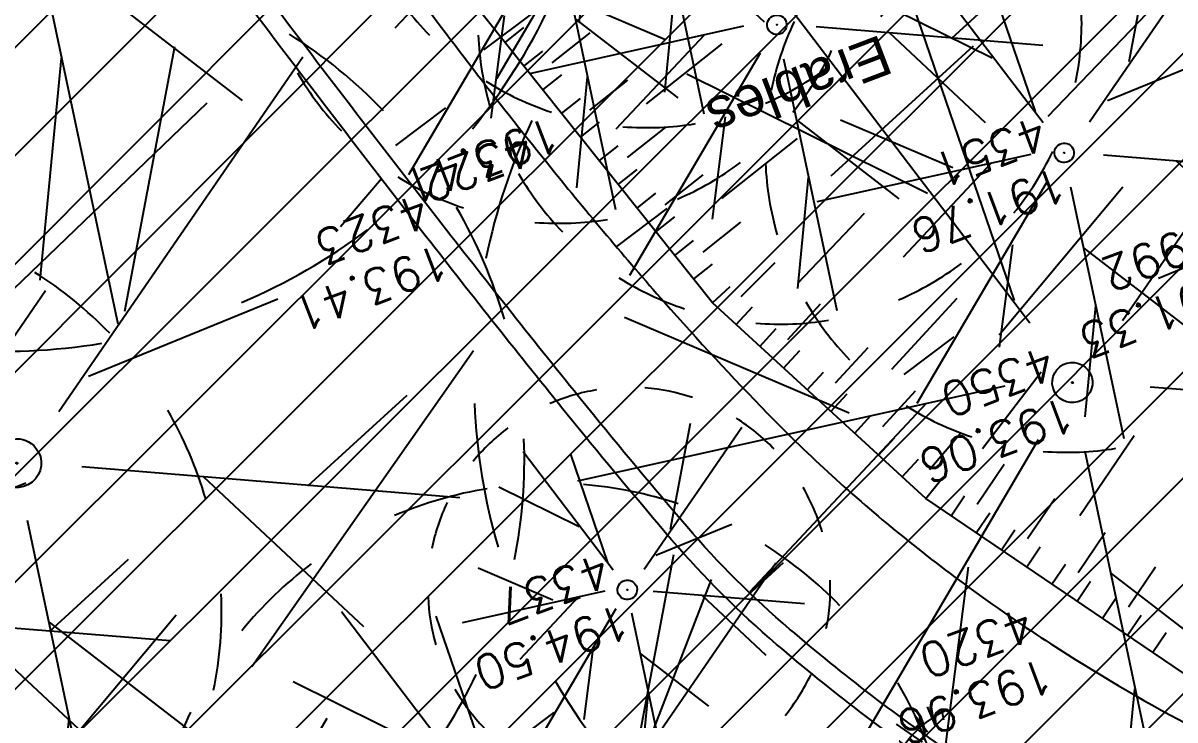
# Model space of a CAD drawing. Header units: centimetres. Extents: x 212517 to 243222, y -357108 to -330212.
# Drawn here: x 229500 to 230645, y -346562 to -345869 of the extents above; entities that cross this region are included whole.
import ezdxf
from ezdxf.enums import TextEntityAlignment as Align
from ezdxf.lldxf.tags import DXFTag

# ---------------------------------------------------------------- set-up
doc = ezdxf.new("R2010")
doc.units = ezdxf.units.CM
doc.layers.get('0').update_dxf_attribs({"color": 252})
for name, color, linetype, plot in [('Fond topo - N', 252, 'Continuous', False), ('Fond topo - NCACHE', 252, 'Continuous', False), ('Fond topo - ZCACHE', 252, 'Continuous', False)]:
    doc.layers.add(name, color=color, linetype=linetype, plot=plot)
doc.layers.add('Fond topo - P', color=252, linetype='Continuous', lineweight=50)
doc.layers.add('Fond topo - VOI', color=252, linetype='Continuous', lineweight=25)
for name, color, linetype in [('Fond topo - TAL', 252, 'Continuous'), ('Fond topo - TAL_HAC', 252, 'Continuous'), ('Fond topo - VEG', 252, 'Continuous'), ('Fond topo - VEG_TXT_ESSENCE', 252, 'Continuous'), ('Fond topo - Z_500', 252, 'Continuous'), ('prlm-VRD', 2, 'Continuous'), ('SA - EBC', 252, 'Continuous'), ('SA - EP-réso', 252, 'EP'), ('SA - EU-réso', 252, 'EU')]:
    doc.layers.add(name, color=color, linetype=linetype)
doc.styles.add('2000_ARIAL', font='arial.ttf', dxfattribs={"height": 0.400000006})
doc.styles.add('Lignes', font='arial.ttf', dxfattribs={"height": 0.35})
doc.styles.add('SIMPLEX', font='simplex_.ttf', dxfattribs={"height": 1.25})
tags = doc.linetypes.add('EP', pattern='A,5,-0.25,["EP",Lignes,S=1,R=0,X=0,Y=-0.18],-1.25', length=6.5).pattern_tags.tags
tags[15:16] = [DXFTag(74, 4), DXFTag(75, 0), DXFTag(340, '0'), DXFTag(46, 0.0), DXFTag(50, 0.0), DXFTag(44, 0.0), DXFTag(45, 0.0)]
tags[4:5] = [DXFTag(74, 4), DXFTag(75, 0), DXFTag(340, '0'), DXFTag(46, 0.0), DXFTag(50, 0.0), DXFTag(44, 0.0), DXFTag(45, 0.0)]
tags = doc.linetypes.add('EU', pattern='A,5,-0.25,["EU",Lignes,S=1,R=0,X=0,Y=-0.18],-1.25', length=6.5).pattern_tags.tags
tags[15:16] = [DXFTag(74, 4), DXFTag(75, 0), DXFTag(340, '0'), DXFTag(46, 0.0), DXFTag(50, 0.0), DXFTag(44, 0.0), DXFTag(45, 0.0)]
tags[4:5] = [DXFTag(74, 4), DXFTag(75, 0), DXFTag(340, '0'), DXFTag(46, 0.0), DXFTag(50, 0.0), DXFTag(44, 0.0), DXFTag(45, 0.0)]
tags = doc.linetypes.add('L16', pattern=[0.37500001490116125, 0.300000011920929, -0.07500000298023224]).pattern_tags.tags
tags[6:7] = [DXFTag(74, 4), DXFTag(75, 0), DXFTag(340, '0'), DXFTag(46, 0.0), DXFTag(50, 0.0), DXFTag(44, 0.0), DXFTag(45, 0.0)]
tags[4:5] = [DXFTag(74, 4), DXFTag(75, 0), DXFTag(340, '0'), DXFTag(46, 0.0), DXFTag(50, 0.0), DXFTag(44, 0.0), DXFTag(45, 0.0)]
tags = doc.linetypes.add('L8', pattern=[0.22500000894069674, 0.1500000059604645, -0.07500000298023224]).pattern_tags.tags
tags[6:7] = [DXFTag(74, 4), DXFTag(75, 0), DXFTag(340, '0'), DXFTag(46, 0.0), DXFTag(50, 0.0), DXFTag(44, 0.0), DXFTag(45, 0.0)]
tags[4:5] = [DXFTag(74, 4), DXFTag(75, 0), DXFTag(340, '0'), DXFTag(46, 0.0), DXFTag(50, 0.0), DXFTag(44, 0.0), DXFTag(45, 0.0)]

# ---------------------------------------------------------------- blocks, each defined once
blk = doc.blocks.new('PTOPO')
at = {"layer": 'Fond topo - NCACHE', "style": 'SIMPLEX'}
blk.add_attdef('MAT', text='', height=0.34, dxfattribs=at).set_placement((0.09999999986030161, -0.09999999962747097), align=Align.TOP_LEFT)
at = {"layer": 'Fond topo - ZCACHE', "style": 'SIMPLEX'}
blk.add_attdef('ALT', (0.09999999986030161, 0.09999999962747097), '', height=0.34, dxfattribs=at)
blk = doc.blocks.new('VEG14')
at = {"ltscale": 2, "flags": 128}
for points in [[(0.5, 0, -1), (-0.5, 0, -1)], [(0.016, 0, -1), (-0.016, 0, -1)]]:
    blk.add_lwpolyline(points, format="xyb", close=True, dxfattribs=at)
blk = doc.blocks.new('VEG12')
at = {"ltscale": 2}
for p, q in [((0.01815258799999997, 0.057406781), (0.100441039, 0.47293725)), ((0.05749608, 0.253444298), (0.145517598, 0.414706841)), ((0.037902722, 0.15845596), (-0.06593155700000003, 0.344147082)), ((-0.158788295, 0.086017079), (-0.245985314, 0.284587218)), ((0.04981112299999996, 0.033821695), (0.391570728, 0.285894318)), ((0.143890955, 0.107467204), (0.230033352, 0.253971609)), ((0.2917471699999999, 0.208620217), (0.392372872, 0.233301274)), ((-0.05229389700000003, 0.02983962500000001), (-0.383643778, 0.204631851)), ((-0.25001839, 0.135126714), (-0.3755999820000001, 0.091127132)), ((0.122915307, -0.02992704099999999), (0.317230371, 0.05540147100000001)), ((0.057557527, -0.01766878999999999), (0.411943876, -0.08413611500000001)), ((-0.05265807700000003, -0.029192154), (-0.412380265, -0.256628677)), ((-0.09359106700000003, -0.049762263), (-0.2956446150000001, -0.04653133200000001)), ((0.184132294, -0.04763066399999999), (0.323120213, -0.192805613)), ((0.01825986499999999, -0.057372749), (0.107637982, -0.4128258760000001)), ((0.02259491799999996, -0.07955337300000001), (0.001649748999999978, -0.36183712)), ((-0.151821475, -0.09483882200000002), (-0.2999525240000001, -0.315936062)), ((0.05371548199999998, -0.188497704), (0.197263789, -0.356749422))]:
    blk.add_line(p, q, dxfattribs=at)
for start, end in [(90, 103.8461539085843), (62.30769199853572, 76.15384597947835), (117.6923078993823, 131.5384619204946), (34.61538499867542, 48.46153799321151), (145.3846149358338, 159.2307690506909), (6.923076979206323, 20.76923090842763), (173.0769230068974, 186.9230769931026), (339.2307689837768, 353.0769230207937), (200.7692310571047, 214.6153850641662), (311.5384620067885, 325.3846150013246), (228.4615380795054, 242.3076921006177), (283.8461540205217, 297.6923080014643), (256.1538460914157, 270)]:
    blk.add_arc((0, 0), 0.496982058, start, end, dxfattribs=at)
blk = doc.blocks.new('RESINEUX')
at = {"ltscale": 2}
for p, q in [((-0.074169265, 0.428845282), (-0.014171327, 0.418845625)), ((-0.094168577, 0.388846656), (-0.024170983, 0.388846656)), ((-0.104168234, 0.338848375), (-0.014171327, 0.348848031)), ((-0.11416789, 0.298849749), (-0.014171327, 0.318849062)), ((-0.11416789, 0.258851124), (-0.004171670000000001, 0.288850093)), ((-0.104168234, 0.218852498), (0.015827643, 0.258851124)), ((0.285818364, 0.238851811), (0.325816989, 0.15885456)), ((0.325816989, 0.248851468), (0.345816302, 0.168854217)), ((0.365815615, 0.248851468), (0.365815615, 0.188853529)), ((0.395814584, 0.238851811), (0.395814584, 0.188853529)), ((-0.094168577, 0.178853873), (0.015827643, 0.218852499)), ((0.245819739, 0.218852498), (0.29581802, 0.138855248)), ((0.425813553, 0.228852155), (0.415813896, 0.188853529)), ((0.445812866, 0.208852842), (0.435813209, 0.188853529)), ((-0.094168577, 0.128855591), (0.035826955, 0.18885353)), ((0.205821113, 0.198853186), (0.265819051, 0.108856279)), ((0.165822488, 0.178853873), (0.225820426, 0.07885731)), ((-0.08416892100000001, 0.08885696600000001), (0.035826955, 0.148854904)), ((0.115824206, 0.148854904), (0.205821113, 0.038858684)), ((-0.074169264, 0.058857997), (0.05582626800000001, 0.118855935)), ((0.06582592400000001, 0.118855935), (0.155822831, 0.008859715)), ((-0.444156549, 0.058857997), (-0.394158268, 0.108856279)), ((-0.124167546, -0.091136848), (-0.11416789, 0.098856622)), ((-0.41415758, 0.018859372), (-0.374158955, 0.08885696600000001)), ((-0.374158955, -0.011139597), (-0.33416033, 0.08885696600000001)), ((-0.33416033, -0.03113891), (-0.294161704, 0.08885696600000001)), ((-0.294161704, -0.051138223), (-0.264162735, 0.08885696600000001)), ((-0.254163079, -0.06113787900000001), (-0.234163766, 0.08885696600000001)), ((-0.204164797, -0.071137536), (-0.204164797, 0.08885696600000001)), ((-0.164166172, -0.08113719200000001), (-0.164166172, 0.08885696600000001)), ((0.045826612, -0.14113513), (0.125823863, -0.001139941)), ((0.09582489300000001, -0.151134786), (0.175822144, -0.03113891)), ((-0.104168234, -0.06113787900000001), (0.025827299, -0.14113513)), ((0.135823519, -0.161134443), (0.225820426, -0.051138223)), ((0.185821801, -0.171134099), (0.265819051, -0.08113719200000001)), ((-0.11416789, -0.101136505), (-0.004171670000000001, -0.171134099)), ((0.235820082, -0.191133412), (0.315817333, -0.111136161)), ((-0.124167546, -0.151134786), (-0.014171327, -0.211132724)), ((0.275818708, -0.201133068), (0.345816302, -0.151134786)), ((-0.134167203, -0.191133412), (-0.014171327, -0.261131006)), ((0.305817677, -0.231132037), (0.375815271, -0.191133412)), ((-0.134167203, -0.231132037), (-0.034170639, -0.301129632)), ((0.335816646, -0.271130662), (0.395814584, -0.25113135)), ((-0.144166859, -0.271130662), (-0.054169952, -0.341128257)), ((0.385814927, -0.291129975), (0.345816302, -0.291129975)), ((-0.154166515, -0.311129288), (-0.074169264, -0.3911265390000001)), ((0.345816302, -0.311129288), (0.385814927, -0.321128944)), ((-0.174165828, -0.341128257), (-0.124167546, -0.411125851)), ((0.365815615, -0.341128257), (0.345816302, -0.331128601)), ((-0.204164797, -0.36112757), (-0.174165828, -0.431125164)), ((-0.234163766, -0.381126882), (-0.22416411, -0.431125164)), ((-0.264162735, -0.3911265390000001), (-0.264162735, -0.431125164))]:
    blk.add_line(p, q, dxfattribs=at)
for centre, major_axis, ratio, start_param, end_param in [((0.125824658, 0.32584846), (-0.141416496, 0.141416496), 0.9999999999990478, 6.0187679254481, 7.001196311805126), ((0.626553274, 0.375004286), (0.495806787, 0.495806787), 0.9999999999992479, 2.407115294926716, 2.808261770600389), ((0.6156107310000001, -0.413017298), (-0.494244527, 0.494244527), 0.9999999999994863, 5.940864207087385, 6.402329262634387), ((0.346817063, 0.020858942), (0.141416496, 0.141416496), 0.9999999999984862, 0.2082352305735228, 0.9403659464662355), ((-0.271161699, 0.231851691), (-0.148487321, 0.148487321), 0.999999999999426, 1.039500649605982, 1.948537937165391), ((-0.132308309, 0.771717634), (0.5413446150000001, 0.5413446150000001), 0.999999999999071, 3.63264165587472, 4.003214602841574), ((0, 0), (-0.001131371, 0.001131371), 0.99999999997417, 3.926990817000156, 7.06858347058995), ((0, 0), (-0.001131371, 0.001131371), 0.99999999997417, 0.7853981634103633, 3.926990817000156), ((-0.744748968, -0.046828497), (-0.4953887950000001, 0.4953887950000001), 0.9999999999996526, 3.509030027783859, 3.906773112117224), ((-0.091248273, -0.737988308), (0.495574425, 0.495574425), 0.9999999999996342, 0.1822567691657557, 0.5883250715815413), ((0.162823386, -0.300130027), (-0.141416496, 0.141416496), 0.9999999999997603, 3.670881203304562, 4.697745667496582), ((-0.265161906, -0.212133051), (-0.141416496, 0.141416496), 0.9999999999999891, 2.259520706035595, 3.289317319450373)]:
    blk.add_ellipse(centre, major_axis=major_axis, ratio=ratio, start_param=start_param, end_param=end_param, dxfattribs=at)
blk = doc.blocks.new('A$C1F970F0F')
at = {"layer": 'SA - EBC'}
h = blk.add_hatch(dxfattribs=at)
h.set_pattern_fill('_USER', color=256, scale=74.99999999999999, angle=-325.7236014113932, style=0, pattern_type=0)
h.set_pattern_definition([(34.27639858860678, (-277130161.1279894, -473864756.7787022), (-42.238928459823, 61.97477650275113), [])])
edge = h.paths.add_edge_path()
edge.add_line((5801.470568619522, -3162.013069131843), (4083.559282644929, -3271.123614088357))
edge.add_line((4083.559282644929, -3271.123614088356), (4014.481307725509, -3717.332461968055))
edge.add_line((4014.48130772551, -3717.332461968055), (3135.517961824245, -3810.19300101904))
edge.add_line((3135.517961824245, -3810.19300101904), (2274.245008604417, -3693.648081323564))
edge.add_line((2274.245008604417, -3693.648081323564), (1554.636776175834, -3420.099318784944))
edge.add_arc((2508.775769578408, -2315.674454232369), 1459.498372788833, 157.1868533427094, 229.1754823893534, ccw=False)
edge.add_arc((1966.013830892235, -2087.371785851423), 870.6752834691503, 94.3015183869224, 157.1868533106914, ccw=False)
edge.add_line((1900.708697991695, -1219.149067345796), (2859.239020416566, -1223.495634912559))
edge.add_arc((3100.860739749298, 1265.329539486049), 2500.526305395239, 264.4549516394795, 302.9422754293212)
edge.add_arc((4209.331858878893, -445.3369775435177), 462.1229708170858, 302.9422754305585, 376.8336969250394)
edge.add_arc((2214.122706379954, -1049.006753214115), 2546.655714682971, 16.8336969158998, 38.14703645440247)
edge.add_arc((3041.32627014761, -399.2990096244524), 1494.806919462396, 38.14703657403813, 72.97328584086019)
edge.add_line((3479.031970107599, 1029.988031775616), (2182.437305702805, 1414.38613606858))
edge.add_line((2182.437305702805, 1414.38613606858), (1056.590900019184, 1822.819186472099))
edge.add_arc((1766.412018482452, 3779.442320525911), 2081.398594438606, 212.7495497786225, 250.0603089288685, ccw=False)
edge.add_line((15.86575126143373, 2653.472571668582), (-104.0907319930869, 3091.26353710603))
edge.add_line((-104.0907319930869, 3091.26353710603), (-169.6986146466322, 3639.54836895815))
edge.add_line((-169.6986146466322, 3639.548368958149), (-35.58090533515337, 6158.014854826562))
edge.add_arc((-194.3533792400212, 7143.826589584332), 998.5156357593988, 279.1493507374978, 373.962283499627)
edge.add_arc((2392.201579171132, 7786.918955579627), 1666.786287877102, 172.6269749467245, 193.9622835974407, ccw=False)
edge.add_arc((-45.50651600643437, 8102.354993671941), 791.2455775503726, -7.373025019439765, 16.43829965925021)
edge.add_line((713.3969204091394, 8326.263765657093), (486.7428317772967, 9142.81155059313))
edge.add_line((486.7428317772967, 9142.811550593131), (1338.845530021721, 9564.23852196786))
edge.add_line((1338.845530021721, 9564.23852196786), (1632.623584095551, 8945.24637913095))
edge.add_line((1632.623584095551, 8945.246379130947), (1394.029444699765, 8829.874494032001))
edge.add_line((1394.029444699765, 8829.874494032001), (1731.997733793977, 8131.230781666551))
edge.add_arc((1233.216649704336, 7889.945865525577), 554.0766919865823, -19.640967550384175, 25.815335324856676, ccw=False)
edge.add_line((1755.055695752756, 7703.706797235046), (1558.214479468655, 6807.520788570679))
edge.add_line((1558.214479468655, 6807.52078857068), (1570.021725572625, 6609.158708993335))
edge.add_line((1570.021725572625, 6609.158708993335), (1852.913141606868, 5734.125706863067))
edge.add_line((1852.913141606869, 5734.125706863067), (2726.748207475315, 4020.986816292172))
edge.add_line((2726.748207475315, 4020.986816292172), (3802.352916265851, 4004.947770972833))
edge.add_arc((8355.58168857983, 5950.706307988518), 4951.552134169374, 203.138762427905, 230.8301436200186)
edge.add_arc((13583.66465597079, 12367.85935474512), 13228.79229856088, 230.8301435441083, 233.1638398044412)
edge.add_line((5652.622255943647, 1780.153648245416), (4998.697813068342, 1820.441475819727))
edge.add_line((4998.697813068342, 1820.441475819727), (4863.841220233488, 767.0816613875431))
edge.add_line((4863.841220233488, 767.0816613875434), (5595.355488733695, 631.185878681516))
edge.add_line((5595.355488733695, 631.1858786815158), (5852.747939948536, -2020.707044821664))
edge.add_line((5852.747939948536, -2020.707044821665), (5881.394298709887, -2966.563612924887))
edge.add_line((5881.394298709887, -2966.563612924887), (5801.470568619523, -3162.013069131842))
at = {"layer": 'Fond topo - TAL', "linetype": 'L8', "ltscale": 2, "flags": 128}
blk.add_lwpolyline([(3095.782607199828, 2385.585303046955, 0.2025701717713174), (3062.928562418754, 2428.211306367457, -0.007879161599459306), (2857.803467410294, 2566.268508164295, -0.01612499363821745), (2760.575440600426, 2638.720483728613, -0.005612050926987784), (2357.461271401177, 2967.296817088869, -0.02310981944406066), (2262.98048469697, 3053.793995152751, -0.02656853736084773), (2121.606081146174, 3211.721960668646, -0.03868213141289542), (2038.45437682572, 3333.343527862226, -0.007175392863421301), (1963.013500548578, 3468.842593592141, -0.004924543901637316), (1858.109154729277, 3668.478834636397, -0.003633774980151405), (1725.411288200116, 3931.858539373142, -0.005756497948632509), (1644.66149301996, 4099.913051201009, -0.02086462232268653), (1548.002817935727, 4331.961080216465, -0.01528835115206335), (1439.664852180741, 4656.282704507437, -0.00998661920293276), (1370.416238611539, 4904.713335883505, -0.02421681069612429), (1348.592634374304, 5010.498408480193, -0.004068535753421325), (1329.870118341899, 5137.04332846393, -0.00117186381131355), (1269.618313142295, 5576.012034803227, -0.001529534022618814), (1207.758708859682, 6045.509424564135, -0.006277708336209411), (1194.419927550409, 6160.595131915282, -0.0295487888980973), (1190.357233869101, 6253.392064706427, -0.007897956095757505), (1200.907519814881, 6592.264625065231, -0.009534636861174617), (1219.619672052993, 6875.423149991743, -0.02633710465156826), (1230.412077270945, 6953.292803315764)], format="xyb", dxfattribs=at)
at = {"layer": 'Fond topo - TAL', "ltscale": 2, "flags": 128}
blk.add_lwpolyline([(3957.59698330233, 2412.259917044002, -0.3425138750578529), (3406.885209989199, 2389.106051835992), (3038.389476030778, 2659.934852452931), (2530.54520203733, 3091.617978206086), (2294.302469555111, 3326.532365966428), (2122.098396306587, 3557.314033333056), (1939.759742864402, 3903.483195508229), (1734.751709066676, 4375.89273427344), (1606.07620429634, 4718.291820492157)], format="xyb", dxfattribs=at)
at = {"layer": 'Fond topo - TAL_HAC', "ltscale": 2}
for p, q in [((1967.811843405592, 3850.226401427311), (1989.046229957551, 3861.411249353043)), ((1344.105081982983, 3636.284800753971), (1665.577451129947, 3846.312217771793)), ((2010.085305417861, 3821.468653829442), (2052.554078625066, 3843.838349850922)), ((1981.837893618653, 3823.598004208172), (2003.072280279446, 3834.782852208081)), ((1995.863943860824, 3796.969607267884), (2017.098330521618, 3808.154455267792)), ((2094.632229379317, 3763.953158550865), (2179.569775925438, 3808.692550663667)), ((2038.137405907064, 3768.211859474007), (2080.606179171804, 3790.581555674165)), ((2009.889994194501, 3770.341210310266), (2031.124380763789, 3781.526058327504)), ((2484.755034337396, 3677.536983923429), (2631.945691516632, 3782.640153689089)), ((2261.518723249835, 3659.41887878354), (2424.885293790451, 3760.291885928232)), ((2023.916044499068, 3743.712813073798), (2045.150431045479, 3754.897661095368)), ((1772.834956682443, 3700.69354244645), (1822.030972847897, 3740.087076254683)), ((2066.189506505789, 3714.955065571769), (2108.658279695665, 3737.324761501742)), ((2037.942094706581, 3717.084415950498), (2059.176481367374, 3728.269263950407)), ((2051.968144914094, 3690.456018827198), (2073.202531557558, 3701.640866735601)), ((2150.736430415257, 3657.439570018673), (2235.673976984255, 3702.178962127144)), ((2094.241607017868, 3661.698271212), (2136.710380225073, 3684.06796723348)), ((2065.994195253318, 3663.827621773742), (2087.228581799729, 3675.012469795312)), ((2080.020245552337, 3637.199224633112), (2101.254632156283, 3648.384072833362)), ((2122.293707450224, 3608.441477056906), (2164.762480771811, 3630.811173056723)), ((2094.046295794508, 3610.570827692824), (2115.280682363796, 3621.755675710062)), ((2209.315982330789, 3560.760765399481), (2287.363469498085, 3616.65879534843)), ((2108.072345984692, 3583.942430478018), (2129.306732645486, 3595.127278477926)), ((2151.431265559918, 3558.073248266279), (2190.993396290417, 3585.254819351191)), ((2396.184427530377, 3473.005798633095), (2544.624775016052, 3594.782081988472)), ((2122.098396306587, 3557.314033333056), (2142.395113246797, 3570.121971667294)), ((1604.864108477871, 3287.296314484027), (1880.092462349321, 3555.074867099445)), ((2141.232182182034, 3531.671625992566), (2160.46741785571, 3546.02452477376)), ((2189.168096788809, 3507.560913645525), (2227.638568244996, 3536.266711282089)), ((2160.365968131657, 3506.02921854324), (2179.601203822662, 3520.38211741594)), ((2285.039925990577, 3459.339488764098), (2361.980869063774, 3516.751084385921)), ((2179.499754086827, 3480.386810998077), (2198.734989795161, 3494.739709962282)), ((2227.435668658943, 3456.276098468024), (2265.906140149789, 3484.9818962876)), ((2198.633540036449, 3454.744403548752), (2217.868775710125, 3469.097302329946)), ((2217.76732597429, 3429.101995912082), (2237.002561642419, 3443.454894789114)), ((2265.703240598394, 3404.991283656547), (2304.173711940199, 3433.697081314773)), ((2359.045533873673, 3365.024584340718), (2430.387985922805, 3429.260512989104)), ((2236.901111849736, 3403.459588571593), (2256.136347614918, 3417.812487335457)), ((2256.0348977647, 3377.817180939255), (2275.270133490364, 3392.170079994967)), ((2303.417193661955, 3354.39410985164), (2340.805729956962, 3384.495560807779)), ((2275.168683731652, 3352.174773581436), (2294.403919405328, 3366.52767236263)), ((1392.292864395182, 3229.971686914036), (1540.754906158023, 3351.721521346166)), ((2343.440037673445, 3311.516926535086), (2377.285337646891, 3345.553607616469)), ((2441.715173709084, 3281.486047236534), (2509.405773834128, 3349.559409839502)), ((2294.302469555111, 3326.532365966428), (2312.430467861047, 3342.260547161971)), ((2315.779081619746, 3305.176512529731), (2332.701731643901, 3322.194853205516)), ((2337.25569368438, 3283.820659093034), (2354.178343691206, 3300.838999677313)), ((2386.393261802714, 3268.805219661693), (2420.23856177616, 3302.841900743076)), ((1917.955722980681, 3042.356945096951), (2069.937920417563, 3287.294226162483)), ((2358.732305749016, 3262.464805656337), (2375.654955698306, 3279.483146061937)), ((2380.208917796321, 3241.108952128135), (2397.131567797599, 3258.127292808251)), ((2429.346485800273, 3226.093512718455), (2463.191785773718, 3260.130193799838)), ((2401.685529860956, 3219.753098691438), (2418.608179770728, 3236.771439388884)), ((1543.196407618303, 3077.805017405359), (1668.973310855255, 3222.871107800568)), ((2423.162141925591, 3198.397245254741), (2440.08479190954, 3215.415585843352)), ((2472.299709929542, 3183.381805845061), (2506.145009937647, 3217.418487109456)), ((2444.638753910502, 3177.041392022717), (2461.561403882669, 3194.059732423984)), ((2466.115365923149, 3155.685538311503), (2483.038015924428, 3172.70387899162)), ((2487.591977987784, 3134.329684874806), (2504.514627989062, 3151.348025554923))]:
    blk.add_line(p, q, dxfattribs=at)
at = {"layer": 'Fond topo - VOI', "linetype": 'L16', "ltscale": 2, "flags": 128}
for points in [[(56.86273404000667, 5466.869533712125, 0.01722442130375293), (100.7490957892572, 5241.697965665058, 0.04305158241120926), (129.0531697791089, 5154.237426918125, 0.001177569187763674), (261.1383144067263, 4843.032870582231, 0.002427729493112618), (326.2931529755457, 4692.548588717941, 0.001967020956825959), (521.7143402869494, 4251.859969264527, 0.009053493585175633), (566.2761374997808, 4157.064661844938, 0.02150890483590385), (610.9202550321957, 4075.450427662592, 0.003755857879048691), (889.7388132796558, 3621.776473779397, 0.006031040761159129), (1058.432869866898, 3358.963102764782, 0.008024603406108846), (1190.723453779874, 3165.076943838002, 0.04845863152505209), (1333.12735334017, 2999.950607903149, 0.03430654925623074), (1569.661950786684, 2803.244906391133, 0.02760387630777388), (1826.234968976132, 2638.810179415927, 0.04574181495738096), (1994.127830099467, 2563.162316615725, 0.003041655411540011), (2118.636492087664, 2521.094780365128, 0.0008412879643141841), (2569.95813666258, 2372.502347187572, 0.002454288050361413), (2676.546111865867, 2338.186503763289, 0.001190149676915431), (2896.85720450872, 2269.025802803667, 0.2729859319538775), (3085.813253685456, 2299.397294490318, 0.5229621065076793), (3073.34446760256, 2445.294900231599, -0.00786055030879591), (2869.230622651343, 2582.682530549924, -0.01612499385767952), (2773.036716856073, 2654.363904177509, -0.005612051181520921), (2370.270541471567, 2982.65658904875, -0.02310981858493283), (2277.152658593871, 3067.906028562828, -0.02656853706870258), (2137.194908309708, 3224.251464528256, -0.03868213082134395), (2055.787146643901, 3343.322260046691, -0.007175393436975411), (1980.62549295001, 3478.319814973278, -0.004924544095459816), (1875.904400606205, 3677.607318775999, -0.003633774744343019), (1743.337332500545, 3940.727413854674, -0.005756498423518589), (1662.78697956522, 4108.366851243539, -0.02086462172059421), (1566.769855111369, 4338.874712779702, -0.01528835093536459), (1458.819309716361, 4662.036551636573, -0.009986619233383176), (1389.785193736479, 4909.697668854853, -0.02421681082814337), (1368.352793964908, 5013.586465003814, -0.004068535890819898), (1349.677914238661, 5139.809412170728, -0.001171863945288602), (1289.438857186837, 5578.685241930464, -0.00152953393264567), (1227.595236878256, 6048.061317698067, -0.006277708744472327), (1214.314274635904, 6162.648167620609, -0.02954878833963652), (1210.354884519365, 6253.085519557625, -0.007897955815137008), (1220.885509931378, 6591.326589082498, -0.009534637172886556), (1239.547369758186, 6873.72407204614, -0.03049426633253396), (1252.434107135826, 6961.345490526273, -0.01959706265007154), (1271.710791750347, 7038.058871881049, -0.007385007286054106), (1333.748061266518, 7238.506499872628, -0.00703834365838784), (1410.346328429002, 7462.873897527673, -0.02475780953821647), (1436.145647660488, 7525.181389840833, -0.03116737178628414), (1471.634894757119, 7589.471303993479, 0.01624541013141497), (1543.319578909271, 7710.6426178109, 0.01140558707328078), (1607.813491966961, 7834.851061375523, 0.007490832612850338), (1698.790012244002, 8027.532514171119, 0.04894958720658051), (1711.858641002832, 8065.895651161012, 0.0172000170103988), (1734.285776140107, 8178.786629708202)], [(2987.090255887735, 3525.93497605828), (2778.771690985974, 3693.824894364961), (1920.458931361637, 4483.244150666394), (1739.378929368471, 4662.191092956335), (1547.087246993569, 4825.52897472625, 0.006613177661415453), (1566.221531503088, 4729.05661493679, 0.0253330758707247), (1572.817973495041, 4704.227986633317, 0.0108239182364817), (1678.81001846685, 4396.774028150211, 0.0154671533395052), (1764.198655707288, 4185.787397135205, 0.008576348943051731), (1882.645658717033, 3929.312283425553, 0.01028033573557607), (1989.460137957958, 3719.219452988883, 0.01106412546931602), (2075.120058173796, 3567.168406023353, 0.01276571990151378), (2155.559066897506, 3439.066135894078, 0.02852594718343021), (2262.119649222697, 3296.916511789957, 0.02727313298894189), (2389.426971177748, 3161.580198370903, 0.02090956724912697), (2508.122789435383, 3057.557199478523, -0.007088603211397751), (2866.451620112523, 2760.622745821428, -0.01193470594219347), (3066.402775042653, 2581.675054487797, -0.00729741006515078), (3381.893297893625, 2276.680049208291), (3780.922905691493, 1773.423919905976), (3898.039086804947, 1615.372682788266), (4174.519084710243, 1187.402733783909), (4241.50575886574, 689.604471750609)]]:
    blk.add_lwpolyline(points, format="xyb", dxfattribs=at)
at = {"layer": 'SA - EP-réso', "ltscale": 0.75, "elevation": 9.999999999999998e-08, "flags": 128}
blk.add_lwpolyline([(2566.152516580046, 876.3103505561792), (2567.183615954937, 961.9083501940681, 0.3038135515548239), (2422.871377904824, 1127.726289594517), (1293.799864130439, 1498.886731004649, -0.2451589190929156), (-1104.395255167816, 4052.061781908328), (-1490.651059086209, 6224.425435984132, 0.2442911667358615), (-1508.197340965751, 6251.265406478272)], format="xyb", dxfattribs=at)
at = {"layer": 'SA - EU-réso', "ltscale": 0.75, "elevation": 9.999999999999998e-08, "flags": 128}
blk.add_lwpolyline([(2617.534404683669, 958.3520565071242, 0.02430399992714655), (2617.147610928713, 968.2506084235482, 0.3084876794272485), (2431.642292807388, 1163.244017275639), (1304.186131232575, 1535.139853239783, -0.2470799863846096), (-1058.641706458652, 4066.126741684488), (-1387.237039322209, 5924.109169990921, -0.1208395636719429), (-1366.982120749651, 6059.298974206537), (-1307.40268621278, 6189.662523912101, 0.1663501201703965), (-1302.251692345747, 6260.024822760921)], format="xyb", dxfattribs=at)
at = {"layer": 'Fond topo - P', "ltscale": 2}
ref = blk.add_blockref('PTOPO', (1989.460137957958, 3719.219452988883), dxfattribs=dict(at, xscale=99.99999999999994, yscale=99.99999999999994, zscale=99.99999999999994, rotation=190.0656205306617))
ref.add_attrib('MAT', '4322', dxfattribs={"layer": 'Fond topo - N', "color": 0, "ltscale": 2, "height": 33.99999999999999, "rotation": 190.0656204987762, "style": 'SIMPLEX'}).set_placement((1977.866296126059, 3727.317775739242), align=Align.TOP_LEFT)
ref.add_attrib('ALT', '193.41', (1999.794004650057, 3769.909078555405), dxfattribs={"layer": 'Fond topo - Z_500', "color": 0, "ltscale": 2, "height": 33.99999999999999, "rotation": 190.0656204987762, "style": 'SIMPLEX'})
ref = blk.add_blockref('PTOPO', (1875.904400606205, 3677.607318775999), dxfattribs=dict(at, xscale=99.99999999999994, yscale=99.99999999999994, zscale=99.99999999999994, rotation=190.0656205306617))
ref.add_attrib('MAT', '4323', dxfattribs={"layer": 'Fond topo - N', "color": 0, "ltscale": 2, "height": 33.99999999999999, "rotation": 190.0656204987762, "style": 'SIMPLEX'}).set_placement((1864.310558774305, 3685.705641526358), align=Align.TOP_LEFT)
ref.add_attrib('ALT', '193.41', (1867.806077883055, 3666.013476962643), dxfattribs={"layer": 'Fond topo - Z_500', "color": 0, "ltscale": 2, "height": 33.99999999999999, "rotation": 190.0656204987762, "style": 'SIMPLEX'})
ref = blk.add_blockref('PTOPO', (2493.754084315599, 3638.9592470934), dxfattribs=dict(at, xscale=99.99999999999994, yscale=99.99999999999994, zscale=99.99999999999994, rotation=190.0656205306617))
ref.add_attrib('MAT', '4351', dxfattribs={"layer": 'Fond topo - N', "color": 0, "ltscale": 2, "height": 33.99999999999999, "rotation": 190.0656204987762, "style": 'SIMPLEX'}).set_placement((2482.1602424837, 3647.057569843759), align=Align.TOP_LEFT)
ref.add_attrib('ALT', '191.76', (2485.655761569573, 3627.365405284376), dxfattribs={"layer": 'Fond topo - Z_500', "color": 0, "ltscale": 2, "height": 33.99999999999999, "rotation": 190.0656204987762, "style": 'SIMPLEX'})
ref = blk.add_blockref('PTOPO', (2638.809089255235, 3505.847940263056), dxfattribs=dict(at, xscale=99.99999999999994, yscale=99.99999999999994, zscale=99.99999999999994, rotation=190.0656205306617))
ref.add_attrib('MAT', '4992', dxfattribs={"layer": 'Fond topo - N', "color": 0, "ltscale": 2, "height": 33.99999999999999, "rotation": 190.0656204987762, "style": 'SIMPLEX'}).set_placement((2627.215247371348, 3513.946262738897), align=Align.TOP_LEFT)
ref.add_attrib('ALT', '191.33', (2630.710766514756, 3494.254098358194), dxfattribs={"layer": 'Fond topo - Z_500', "color": 0, "ltscale": 2, "height": 33.99999999999999, "rotation": 190.0656204987762, "style": 'SIMPLEX'})
ref = blk.add_blockref('PTOPO', (2458.977915296347, 3412.819952225973), dxfattribs=dict(at, xscale=99.99999999999994, yscale=99.99999999999994, zscale=99.99999999999994, rotation=190.0656205306617))
ref.add_attrib('MAT', '4350', dxfattribs={"layer": 'Fond topo - N', "color": 0, "ltscale": 2, "height": 33.99999999999999, "rotation": 190.0656204987762, "style": 'SIMPLEX'}).set_placement((2447.384073447118, 3420.918274884827), align=Align.TOP_LEFT)
ref.add_attrib('ALT', '193.06', (2450.879592555868, 3401.226110321112), dxfattribs={"layer": 'Fond topo - Z_500', "color": 0, "ltscale": 2, "height": 33.99999999999999, "rotation": 190.0656204987762, "style": 'SIMPLEX'})
ref = blk.add_blockref('PTOPO', (1985.875934251327, 3292.585229940353), dxfattribs=dict(at, xscale=99.99999999999994, yscale=99.99999999999994, zscale=99.99999999999994, rotation=190.0656205306617))
ref.add_attrib('MAT', '4337', dxfattribs={"layer": 'Fond topo - N', "color": 0, "ltscale": 2, "height": 33.99999999999999, "rotation": 190.0656204987762, "style": 'SIMPLEX'}).set_placement((1974.282092419428, 3300.683552690712), align=Align.TOP_LEFT)
ref.add_attrib('ALT', '194.50', (1977.777611505301, 3280.99138813133), dxfattribs={"layer": 'Fond topo - Z_500', "color": 0, "ltscale": 2, "height": 33.99999999999999, "rotation": 190.0656204987762, "style": 'SIMPLEX'})
ref = blk.add_blockref('PTOPO', (2389.426971177748, 3161.580198370903), dxfattribs=dict(at, xscale=99.99999999999994, yscale=99.99999999999994, zscale=99.99999999999994, rotation=190.0656205306617))
ref.add_attrib('MAT', '4320', dxfattribs={"layer": 'Fond topo - N', "color": 0, "ltscale": 2, "height": 33.99999999999999, "rotation": 190.0656204987762, "style": 'SIMPLEX'}).set_placement((2377.833129345848, 3169.678521121262), align=Align.TOP_LEFT)
ref.add_attrib('ALT', '193.96', (2381.328648454597, 3149.986356557548), dxfattribs={"layer": 'Fond topo - Z_500', "color": 0, "ltscale": 2, "height": 33.99999999999999, "rotation": 190.0656204987762, "style": 'SIMPLEX'})
at = {"layer": 'Fond topo - VEG', "ltscale": 2, "zscale": 99.99999999999997}
for name, p, xscale, yscale, rotation in [('VEG12', (1533.024427127976, 4230.755067127855), 1207.68, 1207.68, 192.432705982593), ('VEG12', (2146.297733685193, 4035.566612359452), 603.8399999999999, 603.8399999999999, 192.432705982593), ('VEG12', (2042.582981180839, 3958.327680674978), 603.8399999999999, 603.8399999999999, 192.432705982593), ('VEG12', (2239.842288888564, 3818.89739481545), 603.8399999999999, 603.8399999999999, 192.432705982593), ('VEG12', (1418.017185540697, 3531.90621009405), 1006.399999999999, 1006.399999999999, 192.432705982593), ('VEG12', (2464.914581800916, 3415.955529607833), 1207.68, 1207.68, 192.432705982593), ('VEG12', (2496.722417567884, 3640.527035784329), 603.8399999999999, 603.8399999999999, 192.432705982593), ('VEG12', (1195.118614778039, 3421.313703695027), 799.9999999999998, 799.9999999999998, 192.432705982593), ('VEG14', (2236.59977026151, 3817.184789344273), 19.38, 19.38, 207.8417380991697), ('VEG14', (2493.479898906171, 3638.814430130141), 19.38, 19.38, 207.8417380991697), ('VEG14', (1413.069963488216, 3529.293229125512), 48.44799999999999, 48.44799999999999, 207.8417380991697), ('VEG12', (1987.854823086184, 3293.630422400973), 402.5599999999998, 402.5599999999998, 192.432705982593), ('VEG12', (1857.927994675831, 3019.923781013967), 799.9999999999998, 799.9999999999998, 192.432705982593), ('VEG14', (2458.977915296347, 3412.819952225973), 40, 40, 207.8417380991697), ('VEG14', (1985.875934251327, 3292.585229940353), 19.38, 19.38, 207.8417380991697), ('RESINEUX', (2200.468588200806, 2878.956059703694), 498.6390566974625, 498.6390566974625, 116.6488402594871)]:
    blk.add_blockref(name, p, dxfattribs=dict(at, xscale=xscale, yscale=yscale, rotation=rotation))
at = {"layer": 'Fond topo - VEG_TXT_ESSENCE', "style": '2000_ARIAL'}
blk.add_text('Erables', height=39.99999999999999, rotation=190.0656205035111, dxfattribs=at).set_placement((2336.588517682591, 3788.728253248067))

msp = doc.modelspace()

# ---------------------------------------------------------------- block references
at = {"layer": 'prlm-VRD', "rotation": 10.72360141139323}
msp.add_blockref('A$C1F970F0F', (228762.2467792132, -350037.5300254133), dxfattribs=at)

doc.saveas('drawing.dxf')
